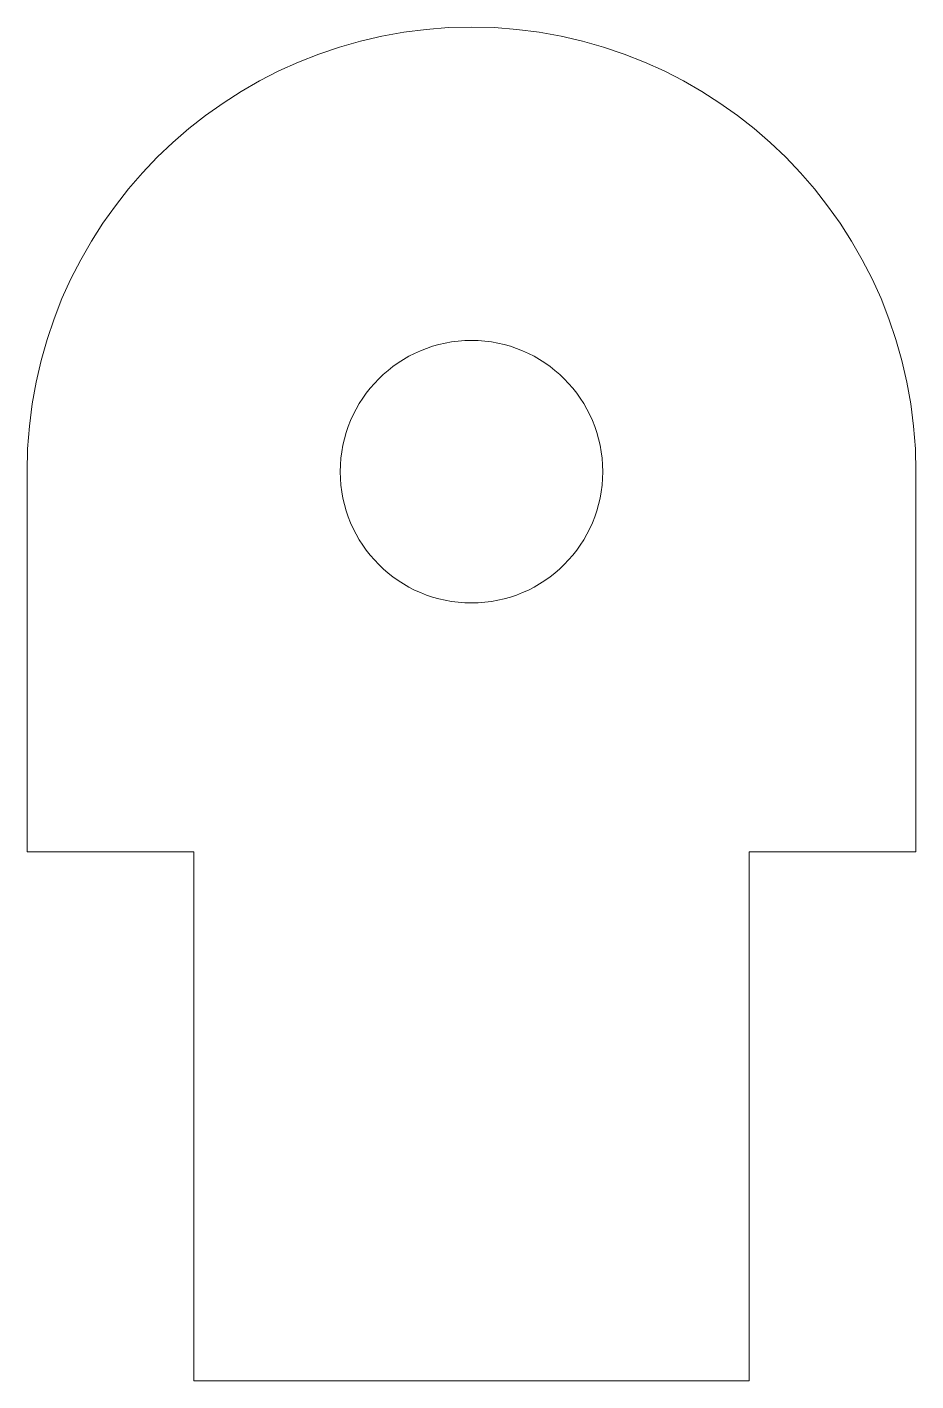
# Model space of a CAD drawing. Header units: inches. Extents: x -0.2 to 0.2, y -0.409 to 0.2.
import ezdxf

# ---------------------------------------------------------------- set-up
doc = ezdxf.new("R2010")
doc.units = ezdxf.units.IN
doc.header["$MEASUREMENT"] = 0

msp = doc.modelspace()

# ---------------------------------------------------------------- linework, layer by layer
at = {"color": 7, "linetype": 'Continuous', "lineweight": 15}
for p, q in [((-0.2, 0), (-0.2, -0.171)), ((0.2, -0.171), (0.2, 0)), ((-0.2, -0.171), (-0.125, -0.171)), ((-0.125, -0.171), (-0.125, -0.409)), ((0.125, -0.171), (0.2, -0.171)), ((0.125, -0.409), (0.125, -0.171)), ((-0.125, -0.409), (0.125, -0.409))]:
    msp.add_line(p, q, dxfattribs=at)
msp.add_circle((0, 0), 0.05906, dxfattribs=at)
msp.add_arc((0, 0), 0.2, 0, 180, dxfattribs=at)

doc.saveas('drawing.dxf')
